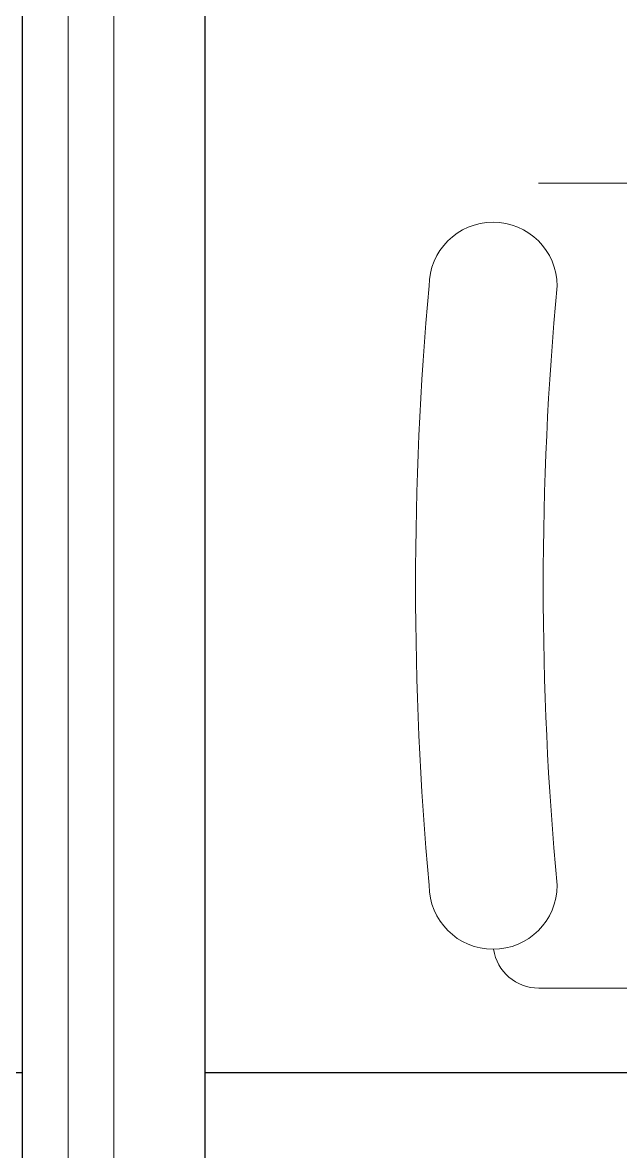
# Model space of a CAD drawing. Header units: inches. Extents: x -246178 to 57169, y -29325 to 19878.
# Drawn here: x 31350 to 31677, y -4243 to -3624 of the extents above; entities that cross this region are included whole.
import ezdxf

# ---------------------------------------------------------------- set-up
doc = ezdxf.new("R2010")
doc.units = ezdxf.units.IN
doc.header["$LTSCALE"] = 25
doc.header["$MEASUREMENT"] = 0
doc.linetypes.add('DASHDOT', pattern=[25.4, 12.7, -6.35, 0, -6.35])
doc.layers.get('0').update_dxf_attribs({"color": 8})
for name, color, linetype, lineweight in [('00-Ground Floor$0$Aluminum', 251, 'Continuous', 5), ('00-Ground Floor$0$LOADING', 253, 'Continuous', 5), ('00-Ground Floor$0$Walls', 251, 'Continuous', 5), ('E-LITE-CLNG-CNDT', 6, 'DASHDOT', 35)]:
    doc.layers.add(name, color=color, linetype=linetype, lineweight=lineweight)
doc.layers.add('00-Ground Floor$0$False Ceiling', color=251, linetype='Continuous')

# ---------------------------------------------------------------- blocks, each defined once
blk = doc.blocks.new('00-Ground Floor$0$GF21018-P')
at = {"color": 0}
for p, q in [((-0.2207, 0.47563), (-0.2207, 0.0675)), ((0.22049, 0.47563), (0.22049, 0.0675))]:
    blk.add_line(p, q, dxfattribs=at)
for centre, radius, start, end in [((-0.16429, 0.0425), 0.03511, 90, 270), ((0, 1.84674), 1.77674, 264.69456, 275.30527), ((0.16409, 0.0425), 0.03511, 270, 90), ((-0.1957, 0.0675), 0.025, 180, 261.47208), ((0, 1.83136), 1.83136, 264.85322, 275.14698)]:
    blk.add_arc(centre, radius, start, end, dxfattribs=at)
blk = doc.blocks.new('00-Ground Floor$0$A$C37be4daf')
at = {"layer": '00-Ground Floor$0$Aluminum'}
for p, q in [((1416.01, 598.24), (216.01, 598.24)), ((291.01, 573.24), (1341.01, 573.24)), ((1391.01, 548.24), (241.01, 548.24)), ((1416.01, 498.24), (216.01, 498.24))]:
    blk.add_line(p, q, dxfattribs=at)
blk = doc.blocks.new('00-Ground Floor$0$A$Ce9e1c4c3')
at = {"layer": '00-Ground Floor$0$False Ceiling', "color": 254}
for p, q in [((-68550.49, -2847.43, 0), (-68550.49, -6967.43, 0)), ((-68650.49, -13467.43, 0), (-68650.49, -2875.81, 0))]:
    blk.add_line(p, q, dxfattribs=at)
at = {"layer": '00-Ground Floor$0$False Ceiling', "color": 254, "linetype": 'Continuous'}
for p, q in [((-76050.49, -4200), (-68650.49, -4200)), ((-68550.49, -4200), (-64050.49, -4200))]:
    blk.add_line(p, q, dxfattribs=at)
blk = doc.blocks.new('00-Ground Floor')
at = {"layer": '00-Ground Floor$0$Walls'}
for p, q in [((31349.51, -5267.43, 0), (31349.51, -2747.43, 0)), ((31449.51, -5267.43, 0), (31449.51, -2847.43, 0))]:
    blk.add_line(p, q, dxfattribs=at)
at = {"rotation": 90}
blk.add_blockref('00-Ground Floor$0$A$C37be4daf', (31947.74, -4823.44, 0), dxfattribs=at)
at = {"layer": '00-Ground Floor$0$False Ceiling', "color": 254}
blk.add_blockref('00-Ground Floor$0$A$Ce9e1c4c3', (100000, 0), dxfattribs=at)
at = {"layer": '00-Ground Floor$0$LOADING', "extrusion": (-7.77426e-06, -2.24021e-05, 1), "xscale": -1000, "yscale": 1000, "zscale": 1000, "rotation": 270.0014107550519}
blk.add_blockref('00-Ground Floor$0$GF21018-P', (31565.06, -3933.07, -0.18), dxfattribs=at)

msp = doc.modelspace()

# ---------------------------------------------------------------- block references
at = {"layer": 'E-LITE-CLNG-CNDT'}
msp.add_blockref('00-Ground Floor', (0, 0), dxfattribs=at)

doc.saveas('drawing.dxf')
